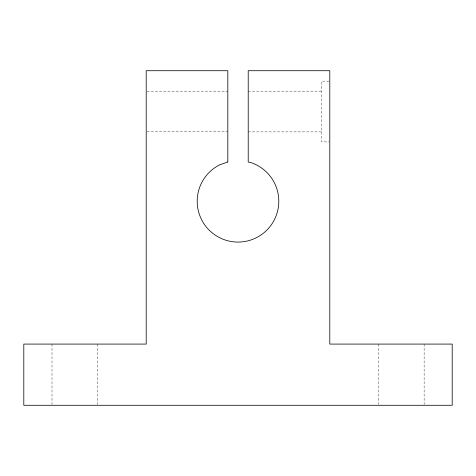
<?xml version="1.0" encoding="UTF-8"?>
<svg xmlns="http://www.w3.org/2000/svg" width="476" height="476" viewBox="0 0 476 476"><rect width="100%" height="100%" fill="white"/><g stroke="black" fill="none" stroke-linecap="round" stroke-linejoin="round"><path stroke-width="0.36" stroke-dasharray="2.38 1.78" d="M329.059 81.146L321.639 81.146L321.639 141.89L329.059 141.89M248.216 91.16L321.639 91.16M146.941 91.297L227.82 91.291M146.941 131.745L227.82 131.745M248.216 131.882L321.639 131.882M424.134 344.083L424.134 404.54M378.271 344.083L378.271 404.54M97.598 344.083L97.598 404.54M52.003 344.083L52.003 404.54"/><path stroke-width="0.71" d="M227.82 161.983L219.561 164.886A40.799 40.799 0 0 0 207.619 228.51A40.799 40.799 0 0 0 272.165 223.577A40.799 40.799 0 0 0 250.697 162.506L248.216 162.042L248.216 70.722L329.803 70.722L329.803 344.083L452.2 344.083L452.2 405.278L23.8 405.278L23.8 344.083L146.197 344.083L146.197 70.722L227.82 70.722L227.82 161.983"/></g></svg>
